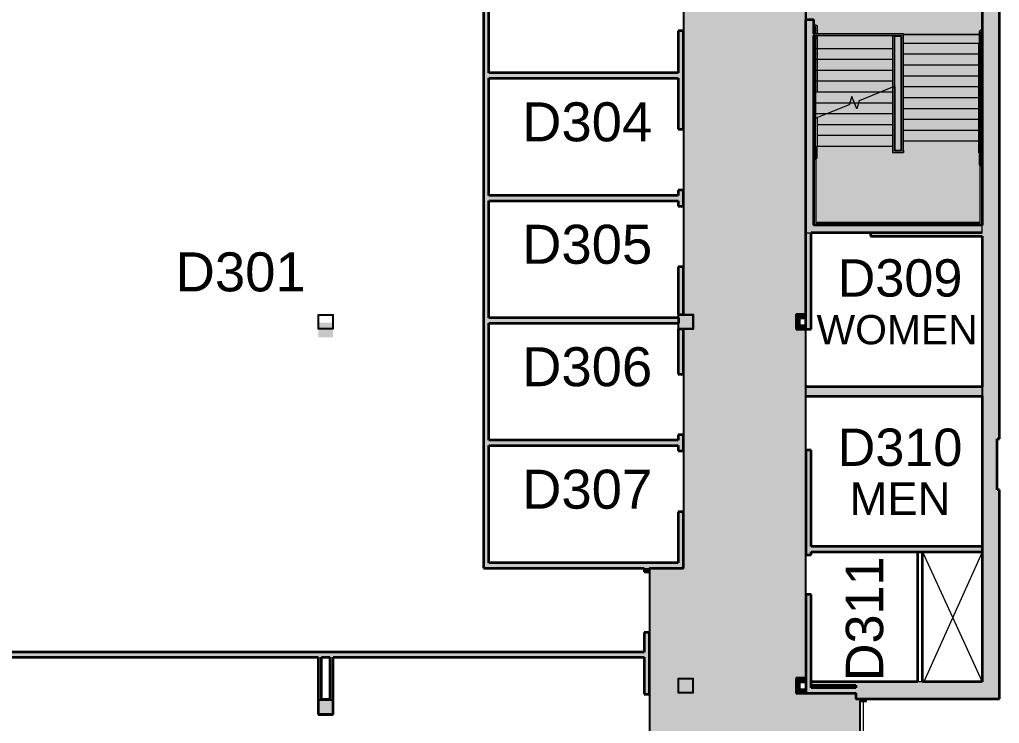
# Model space of a CAD drawing. Extents: x 2 to 4630, y -56 to 2885.
# Drawn here: x 3726 to 4630, y 1830 to 2480 of the extents above; entities that cross this region are included whole.
import ezdxf

# ---------------------------------------------------------------- set-up
doc = ezdxf.new("R2010")
doc.units = 0
doc.header["$LTSCALE"] = 0.004
doc.header["$MEASUREMENT"] = 0
doc.layers.add('CORRIDOR HATCH', color=253, linetype='CONTINUOUS')
doc.layers.add('SOLID', color=7, linetype='CONTINUOUS')
for name, color, linetype, lineweight in [('S-COLS', 7, 'CONTINUOUS', 9), ('STAIR', 251, 'CONTINUOUS', 9), ('TEXT', 7, 'CONTINUOUS', 0), ('WALL', 7, 'CONTINUOUS', 0)]:
    doc.layers.add(name, color=color, linetype=linetype, lineweight=lineweight)
doc.styles.add('style1', font='arial.ttf')
doc.styles.add('style3', font='arial.ttf')

# ---------------------------------------------------------------- blocks, each defined once
blk = doc.blocks.new('Railing - 1 1_2_ Handrail_1-1-Third Floor Plan')
at = {"layer": 'STAIR'}
for p, q in [((-38, 324), (-57, 324)), ((-57, 286), (-38, 286)), ((-25, 280), (-25, 280)), ((-19, 267), (-19, 13)), ((-16, 319), (-16, 320)), ((2, 307), (2, 307)), ((15, 289), (15, 289)), ((19, 13), (19, 267)), ((2, 0), (-2, 0))]:
    blk.add_line(p, q, dxfattribs=at)
for points in [[(-16, 320), (-17, 320), (-20, 321), (-22, 321), (-24, 322), (-26, 323), (-28, 323), (-31, 323), (-33, 324), (-35, 324), (-37, 324), (-38, 324)], [(-38, 286), (-37, 286), (-37, 286), (-36, 286), (-35, 286), (-34, 285), (-34, 285), (-33, 285), (-32, 285), (-31, 285), (-31, 284), (-30, 284), (-29, 284), (-29, 283), (-28, 283), (-27, 282), (-27, 282), (-26, 282), (-26, 281), (-25, 281), (-25, 280)], [(-25, 280), (-24, 280), (-24, 279), (-23, 279), (-23, 278), (-22, 278), (-22, 277), (-22, 276), (-21, 276), (-21, 275), (-21, 274), (-20, 274), (-20, 273), (-20, 272), (-20, 271), (-19, 271), (-19, 270), (-19, 269), (-19, 268), (-19, 268), (-19, 267), (-19, 267)], [(2, 307), (2, 308), (0, 309), (-2, 311), (-3, 312), (-5, 314), (-7, 315), (-9, 316), (-11, 317), (-13, 318), (-15, 319), (-16, 319)], [(15, 289), (15, 289), (14, 291), (13, 293), (11, 295), (10, 297), (9, 299), (8, 301), (6, 303), (5, 304), (3, 306), (2, 307)], [(19, 267), (19, 269), (19, 271), (19, 274), (18, 276), (18, 278), (17, 280), (17, 282), (16, 285), (15, 287), (15, 289)]]:
    blk.add_lwpolyline(points, dxfattribs=at)
blk = doc.blocks.new('Railing - 1 1_2_ Handrail_1-2-Third Floor Plan')
at = {"layer": 'STAIR'}
for p, q in [((-19, -13), (-19, -267)), ((-2, 0), (2, 0)), ((19, -267), (19, -13)), ((-38, -286), (-57, -286)), ((-57, -324), (-38, -324)), ((-25, -280), (-25, -280)), ((-16, -320), (-16, -319)), ((2, -307), (2, -307)), ((15, -289), (15, -289))]:
    blk.add_line(p, q, dxfattribs=at)
for points in [[(-25, -280), (-25, -280), (-25, -281), (-26, -281), (-27, -282), (-27, -282), (-28, -283), (-28, -283), (-29, -284), (-30, -284), (-30, -284), (-31, -284), (-32, -285), (-33, -285), (-33, -285), (-34, -285), (-35, -285), (-36, -286), (-36, -286), (-37, -286), (-38, -286), (-38, -286)], [(-38, -324), (-36, -324), (-34, -324), (-31, -323), (-29, -323), (-27, -323), (-25, -322), (-22, -322), (-20, -321), (-18, -320), (-16, -320)], [(-19, -267), (-19, -267), (-19, -268), (-19, -269), (-19, -270), (-19, -270), (-20, -271), (-20, -272), (-20, -273), (-20, -273), (-21, -274), (-21, -275), (-21, -275), (-22, -276), (-22, -277), (-22, -277), (-23, -278), (-23, -279), (-24, -279), (-24, -280), (-25, -280)], [(-16, -319), (-16, -319), (-14, -318), (-12, -317), (-10, -316), (-8, -315), (-6, -314), (-4, -313), (-2, -311), (0, -310), (1, -308), (2, -307)], [(2, -307), (3, -307), (4, -305), (6, -303), (7, -301), (9, -299), (10, -298), (11, -296), (12, -294), (13, -292), (14, -290), (15, -289)], [(15, -289), (15, -287), (16, -285), (17, -283), (17, -281), (18, -279), (18, -276), (19, -274), (19, -272), (19, -270), (19, -267), (19, -267)]]:
    blk.add_lwpolyline(points, dxfattribs=at)
blk = doc.blocks.new('Railing - Railing_1-149-Third Floor Plan')
at = {"layer": 'STAIR'}
for p, q in [((-91732, 103199), (-91732, 103241)), ((-89167, 103241), (-91732, 103241)), ((-89167, 103199), (-91732, 103199)), ((-89167, 103241), (-89167, 103236)), ((-89167, 103204), (-89167, 103199))]:
    blk.add_line(p, q, dxfattribs=at)
at = {"layer": 'STAIR', "rotation": 270}
for name, p in [('Railing - 1 1_2_ Handrail_1-2-Third Floor Plan', (-91720, 103220)), ('Railing - 1 1_2_ Handrail_1-1-Third Floor Plan', (-89179, 103220))]:
    blk.add_blockref(name, p, dxfattribs=at)
blk = doc.blocks.new('Railing - 1 1_2_ Handrail_1-6-Third Floor Plan')
at = {"layer": 'STAIR'}
for p, q in [((-38, 324), (-57, 324)), ((-57, 286), (-38, 286)), ((-25, 280), (-25, 280)), ((-19, 267), (-19, 13)), ((-16, 319), (-16, 320)), ((2, 307), (2, 307)), ((15, 289), (15, 289)), ((19, 14), (19, 267))]:
    blk.add_line(p, q, dxfattribs=at)
for points in [[(-16, 320), (-17, 320), (-20, 321), (-22, 321), (-24, 322), (-26, 323), (-28, 323), (-31, 323), (-33, 324), (-35, 324), (-37, 324), (-38, 324)], [(-38, 286), (-37, 286), (-37, 286), (-36, 286), (-35, 286), (-34, 285), (-34, 285), (-33, 285), (-32, 285), (-31, 285), (-31, 284), (-30, 284), (-29, 284), (-29, 283), (-28, 283), (-27, 282), (-27, 282), (-26, 282), (-26, 281), (-25, 281), (-25, 280)], [(-25, 280), (-24, 280), (-24, 279), (-23, 279), (-23, 278), (-22, 278), (-22, 277), (-22, 276), (-21, 276), (-21, 275), (-21, 274), (-20, 274), (-20, 273), (-20, 272), (-20, 271), (-19, 271), (-19, 270), (-19, 269), (-19, 268), (-19, 268), (-19, 267), (-19, 267)], [(2, 307), (2, 308), (0, 309), (-2, 311), (-3, 312), (-5, 314), (-7, 315), (-9, 316), (-11, 317), (-13, 318), (-15, 319), (-16, 319)], [(15, 289), (15, 289), (14, 291), (13, 293), (11, 295), (10, 297), (9, 299), (8, 301), (6, 303), (5, 304), (3, 306), (2, 307)], [(19, 267), (19, 269), (19, 271), (19, 274), (18, 276), (18, 278), (17, 280), (17, 282), (16, 285), (15, 287), (15, 289)]]:
    blk.add_lwpolyline(points, dxfattribs=at)
blk = doc.blocks.new('Railing - Railing_1-127-Third Floor Plan')
at = {"layer": 'STAIR'}
for p, q in [((-89322, 99359), (-89976, 99359)), ((-89322, 99367), (-89322, 99359))]:
    blk.add_line(p, q, dxfattribs=at)
at = {"layer": 'STAIR', "extrusion": (0, 0, -1), "zscale": -1, "rotation": 90}
blk.add_blockref('Railing - 1 1_2_ Handrail_1-6-Third Floor Plan', (89335, 99380), dxfattribs=at)
blk = doc.blocks.new('Railing - Railing_1-99-Third Floor Plan')
at = {"layer": 'STAIR'}
for p, q in [((-91957, 101423), (-91957, 99323)), ((-89173, 101423), (-91957, 101423)), ((-91915, 101381), (-91915, 99323)), ((-89215, 101381), (-91915, 101381)), ((-91915, 101347), (-91895, 101347)), ((-91895, 101347), (-91895, 101222)), ((-89215, 101219), (-89215, 101381)), ((-89173, 101177), (-89173, 101423)), ((-91895, 101222), (-91915, 101222)), ((-91915, 101177), (-91872, 101177)), ((-91895, 101222), (-91895, 101219)), ((-91895, 101219), (-91872, 101219)), ((-91872, 101219), (-90722, 101219)), ((-91872, 101177), (-90705, 101177)), ((-90705, 101177), (-90722, 101219)), ((-90722, 101219), (-89322, 101219)), ((-90705, 101177), (-89322, 101177)), ((-89322, 101219), (-89215, 101219)), ((-89322, 101177), (-89173, 101177)), ((-91915, 99323), (-91957, 99323))]:
    blk.add_line(p, q, dxfattribs=at)
blk = doc.blocks.new('Railing - 1 1_2_ Handrail_1-7-Third Floor Plan')
at = {"layer": 'STAIR'}
for p, q in [((19, 0), (-19, 0)), ((-19, 0), (-19, -67)), ((-19, -109), (-19, -267)), ((19, -67), (19, 0)), ((19, -267), (19, -109)), ((-57, -286), (-57, -324)), ((-38, -286), (-57, -286)), ((-57, -324), (-38, -324)), ((-25, -280), (-25, -280)), ((-16, -320), (-16, -319)), ((2, -307), (2, -307)), ((15, -289), (15, -289))]:
    blk.add_line(p, q, dxfattribs=at)
for points in [[(-25, -280), (-25, -280), (-25, -281), (-26, -281), (-27, -282), (-27, -282), (-28, -283), (-28, -283), (-29, -284), (-30, -284), (-30, -284), (-31, -284), (-32, -285), (-33, -285), (-33, -285), (-34, -285), (-35, -285), (-36, -286), (-36, -286), (-37, -286), (-38, -286), (-38, -286)], [(-38, -324), (-36, -324), (-34, -324), (-31, -323), (-29, -323), (-27, -323), (-25, -322), (-22, -322), (-20, -321), (-18, -320), (-16, -320)], [(-19, -267), (-19, -267), (-19, -268), (-19, -269), (-19, -270), (-19, -270), (-20, -271), (-20, -272), (-20, -273), (-20, -273), (-21, -274), (-21, -275), (-21, -275), (-22, -276), (-22, -277), (-22, -277), (-23, -278), (-23, -279), (-24, -279), (-24, -280), (-25, -280)], [(-16, -319), (-16, -319), (-14, -318), (-12, -317), (-10, -316), (-8, -315), (-6, -314), (-4, -313), (-2, -311), (0, -310), (1, -308), (2, -307)], [(2, -307), (3, -307), (4, -305), (6, -303), (7, -301), (9, -299), (10, -298), (11, -296), (12, -294), (13, -292), (14, -290), (15, -289)], [(15, -289), (15, -287), (16, -285), (17, -283), (17, -281), (18, -279), (18, -276), (19, -274), (19, -272), (19, -270), (19, -267), (19, -267)]]:
    blk.add_lwpolyline(points, dxfattribs=at)
blk = doc.blocks.new('Railing - Railing_1-104-Third Floor Plan')
at = {"layer": 'STAIR'}
for p, q in [((-91861, 99404), (-91861, 99409)), ((-90597, 99409), (-91861, 99409)), ((-91861, 99367), (-91861, 99371)), ((-90692, 99367), (-91861, 99367)), ((-89982, 99373), (-89996, 99409)), ((-89321, 99409), (-89996, 99409)), ((-89979, 99367), (-89982, 99373)), ((-89321, 99367), (-89979, 99367))]:
    blk.add_line(p, q, dxfattribs=at)
at = {"layer": 'STAIR', "extrusion": (0, 0, -1), "zscale": -1, "rotation": 90}
blk.add_blockref('Railing - 1 1_2_ Handrail_1-7-Third Floor Plan', (91848, 99388), dxfattribs=at)
blk = doc.blocks.new('Column - Architectural - Gypsum Fire Rating Wrap - 16mm Type X Gypsum - 350x350_1-94-Third Floor Plan')
at = {"layer": 'S-COLS'}
for p, q in [((-175, 175), (175, 175)), ((-175, -175), (-175, 175)), ((-175, 159), (175, 159)), ((-159, -159), (-159, 159)), ((159, 159), (159, -159)), ((175, 175), (175, -175)), ((175, -159), (-175, -159)), ((175, -175), (-175, -175))]:
    blk.add_line(p, q, dxfattribs=at)
blk = doc.blocks.new('Column - Architectural - Gypsum Fire Rating Wrap - 16mm Type X Gypsum - 350x350_1-93-Third Floor Plan')
at = {"layer": 'S-COLS'}
for p, q in [((-175, 175), (175, 175)), ((-175, -175), (-175, 175)), ((-175, 159), (175, 159)), ((-159, -159), (-159, 159)), ((159, 159), (159, -159)), ((175, 175), (175, -175)), ((175, -159), (-175, -159)), ((175, -175), (-175, -175))]:
    blk.add_line(p, q, dxfattribs=at)
blk = doc.blocks.new('Column - Architectural - Gypsum Fire Rating Wrap - 16mm Type X Gypsum - 350x350_1-74-Third Floor Plan')
at = {"layer": 'S-COLS'}
for p, q in [((-175, 175), (175, 175)), ((-175, -175), (-175, 175)), ((-175, 159), (175, 159)), ((-159, -159), (-159, 159)), ((159, 159), (159, -159)), ((175, 175), (175, -175)), ((175, -159), (-175, -159)), ((175, -175), (-175, -175))]:
    blk.add_line(p, q, dxfattribs=at)
blk = doc.blocks.new('Column - Architectural - Gypsum Fire Rating Wrap - 16mm Type X Gypsum - 350x350_1-73-Third Floor Plan')
at = {"layer": 'S-COLS'}
for p, q in [((-175, 175), (175, 175)), ((-175, -175), (-175, 175)), ((-175, 159), (175, 159)), ((-159, -159), (-159, 159)), ((159, 159), (159, -159)), ((175, 175), (175, -175)), ((175, -159), (-175, -159)), ((175, -175), (-175, -175))]:
    blk.add_line(p, q, dxfattribs=at)

msp = doc.modelspace()

# ---------------------------------------------------------------- hatches: boundary and pattern name
at = {"layer": 'CORRIDOR HATCH'}
h = msp.add_hatch(color=256, dxfattribs=at)
h.dxf.hatch_style = 1
h.paths.add_polyline_path([(3115.78, 700.5), (3115.78, 688.5), (3109.78, 688.5), (3109.78, 520.5), (3373.78, 520.5), (3373.78, 688.5), (3187.78, 688.5), (3187.78, 700.5)])
h.paths.add_polyline_path([(1087.78, 688.5), (1087.78, 520.5), (1357.78, 520.5), (1357.78, 688.5), (1351.78, 688.5), (1351.78, 700.5), (1279.78, 700.5), (1279.78, 688.5)])
h.paths.add_polyline_path([(2029.78, 2872.5), (2029.78, 2704.5), (2221.78, 2704.5), (2221.78, 2692.5), (2293.78, 2692.5), (2293.78, 2704.5), (2307.53, 2704.5), (2307.53, 2872.5)])
h.paths.add_polyline_path([(4459.02, 2532.88), (4459.02, 2527.68), (4451.78, 2527.68), (4451.78, 2479.42), (4459.02, 2479.42), (4459.02, 2289.85), (4614.69, 2289.85), (4614.69, 2532.88)])
h.paths.add_polyline_path([(4347.75, 2543.39), (4347.75, 2529.61), (4338.86, 2529.61), (4338.86, 2525.33), (4338.86, 2207.39), (4347.75, 2207.39), (4347.75, 2193.61), (4338.86, 2193.61), (4338.86, 1973.16), (4307.37, 1973.16), (4307.37, 1797.13), (4338.86, 1797.13), (4338.86, 1535.39), (4347.75, 1535.39), (4347.75, 1521.61), (4338.86, 1521.61), (4338.86, 1439.2), (4299.49, 1439.2), (4299.49, 1392.9), (4338.86, 1392.9), (4338.86, 1388.02), (4299.49, 1388.02), (4299.49, 1307.31), (4338.86, 1307.31), (4338.86, 1199.39), (4347.75, 1199.39), (4347.75, 1185.61), (4338.86, 1185.61), (4338.86, 863.39), (4347.75, 863.39), (4347.75, 849.61), (4442.88, 849.61), (4442.88, 863.39), (4535.08, 863.39), (4535.08, 965.76), (4451.78, 965.76), (4451.78, 1185.61), (4442.88, 1185.61), (4442.88, 1199.39), (4451.78, 1199.39), (4451.78, 1521.61), (4442.88, 1521.61), (4442.88, 1535.39), (4451.78, 1535.39), (4497.96, 1535.39), (4497.96, 1540.67), (4501.89, 1540.67), (4501.89, 1852.34), (4497.96, 1852.34), (4497.96, 1857.61), (4442.88, 1857.61), (4442.88, 1871.39), (4451.78, 1871.39), (4451.78, 2193.61), (4442.88, 2193.61), (4442.88, 2207.39), (4451.78, 2207.39), (4451.78, 2529.61), (4442.88, 2529.61), (4442.88, 2543.39)])
h.paths.add_polyline_path([(3385.78, 701.63), (3669, 701.63), (3669, 702.82), (3682.78, 702.82), (3682.78, 681.16), (3683.56, 683), (3692.06, 682.99), (3765.05, 682.99), (3765.05, 695.76), (3793.98, 695.76), (3793.98, 633.28), (3808.48, 627.79), (3854.06, 613.61), (3899.44, 602.45), (3946.4, 593.86), (3969.6, 591.05), (3993.28, 588.19), (4004.79, 587.5), (4004.79, 594.78), (4012.21, 594.78), (4012.21, 587.05), (4039.92, 585.38), (4087.67, 585.38), (4111.02, 586.79), (4134.81, 588.24), (4181.2, 593.86), (4228.16, 602.45), (4273.54, 613.62), (4296.29, 620.68), (4318.64, 627.63), (4333.61, 633.28), (4333.61, 695.76), (4362.55, 695.76), (4362.55, 683), (4501.89, 683), (4501.89, 844.34), (4498.07, 844.34), (4498.07, 849.61), (4442.88, 849.61), (4347.75, 849.61), (4154.14, 849.61), (4154.14, 883.87), (4093.13, 883.87), (4093.13, 849.61), (3744.14, 849.61), (3744.14, 885.05), (3682.78, 885.05), (3682.78, 864.3), (3682.78, 842.19), (3669, 842.19), (3669, 842.98), (3385.78, 842.98)])
h.paths.add_polyline_path([(3385.78, 2691.38), (3669, 2691.38), (3669, 2690.19), (3682.78, 2690.19), (3682.78, 2711.84), (3683.56, 2710.01), (3692.06, 2710.02), (3765.05, 2710.01), (3765.05, 2697.25), (3793.98, 2697.25), (3793.98, 2759.73), (3808.48, 2765.21), (3854.06, 2779.39), (3899.44, 2790.56), (3946.4, 2799.15), (3969.6, 2801.96), (3993.28, 2804.81), (4004.98, 2805.52), (4004.98, 2798.54), (4011.83, 2798.54), (4011.83, 2805.93), (4039.92, 2807.63), (4087.67, 2807.63), (4111.11, 2806.22), (4134.81, 2804.77), (4181.2, 2799.15), (4228.16, 2790.56), (4273.54, 2779.39), (4296.2, 2772.36), (4318.64, 2765.38), (4333.61, 2759.73), (4333.61, 2697.25), (4362.55, 2697.25), (4362.55, 2710.01), (4501.89, 2710.01), (4501.89, 2549.08), (4501.89, 2548.67), (4498.07, 2548.67), (4498.07, 2543.39), (4442.88, 2543.39), (4347.75, 2543.39), (3872.29, 2543.39), (3872.29, 2504.02), (3769.93, 2504.02), (3769.93, 2543.39), (3765.05, 2543.39), (3765.05, 2504.02), (3682.78, 2504.02), (3682.78, 2550.82), (3669, 2550.82), (3669, 2550.03), (3385.78, 2550.03)])
h.paths.add_polyline_path([(2929.78, 2548.5), (2929.78, 1937.5), (2905.78, 1937.5), (2905.78, 1872.5), (2929.78, 1872.5), (2929.78, 1601.5), (2905.78, 1601.5), (2905.78, 1536.5), (2929.78, 1536.5), (2929.78, 1265.5), (2905.78, 1265.5), (2905.78, 1200.5), (2929.78, 1200.5), (2929.78, 844.5), (3025.78, 844.5), (3025.78, 862.5), (3041.78, 862.5), (3041.78, 904.5), (3025.78, 904.5), (3025.78, 1479.5), (3043.78, 1479.5), (3043.78, 1519.5), (3025.78, 1519.5), (3025.78, 1819.5), (3037.78, 1819.5), (3037.78, 1861.5), (3025.78, 1861.5), (3025.78, 2155.5), (3037.78, 2155.5), (3037.78, 2197.5), (3025.78, 2197.5), (3025.78, 2482.5), (3037.78, 2482.5), (3037.78, 2524.5), (3025.78, 2524.5), (3025.78, 2548.5)])
h.paths.add_polyline_path([(2367.78, 2548.5), (2367.78, 1800.5), (2349.78, 1800.5), (2349.78, 1758.5), (2367.78, 1758.5), (2367.78, 844.5), (2473.78, 844.5), (2473.78, 2548.5)])
h.paths.add_polyline_path([(1009.78, 2548.5), (1009.78, 844.5), (913.78, 844.5), (913.78, 2037.93), (911.35, 2037.93), (897.21, 2054.18), (750.53, 2054.18), (457.78, 2054.18), (457.78, 2192.53), (913.78, 2192.5), (913.78, 2548.5)])
h.paths.add_polyline_path([(361.78, 2548.5), (361.78, 2106.5), (319.78, 2106.5), (319.78, 2040.5), (361.78, 2040.5), (361.78, 1520.53), (342.28, 1520.53), (342.28, 1479.75), (361.78, 1479.75), (361.78, 908.5), (341.78, 908.5), (341.78, 868.5), (361.78, 868.5), (361.78, 844.5), (457.78, 844.5), (457.78, 1064), (457.78, 1233), (457.78, 2054.18), (457.78, 2192.53), (457.78, 2548.5)])
h.paths.add_polyline_path([(184.78, 844.49), (184.78, 700.49), (255.03, 700.5), (361.78, 700.5), (361.78, 634.5), (505.78, 634.5), (505.78, 700.5), (865.78, 700.5), (865.78, 644.5), (1009.78, 644.5), (1009.78, 700.5), (2377.78, 700.5), (2377.78, 634.5), (2521.78, 634.5), (2521.78, 700.5), (2881.78, 700.5), (2881.78, 634.5), (3025.78, 634.5), (3025.78, 700.5), (3385.78, 700.5), (3385.78, 844.5), (3025.78, 844.5), (2929.78, 844.5), (2473.78, 844.5), (2367.78, 844.5), (1009.78, 844.47), (913.78, 844.5), (457.78, 844.5), (361.78, 844.5)])
h.paths.add_polyline_path([(81.78, 2872.5), (81.78, 2704.5), (269.78, 2704.5), (269.78, 2692.5), (346.78, 2692.5), (346.78, 2704.5), (349.78, 2704.5), (349.78, 2872.5)])
h.paths.add_polyline_path([(184.78, 2692.5), (184.78, 2548.5), (361.78, 2548.5), (457.78, 2548.5), (913.78, 2548.5), (1009.78, 2548.5), (1622.56, 2548.5), (1622.56, 2529.5), (1684.78, 2529.5), (1684.78, 2548.5), (1702.81, 2548.5), (1702.81, 2524.5), (1736.78, 2524.5), (1736.78, 2548.5), (2367.78, 2548.5), (2473.78, 2548.5), (2929.78, 2548.5), (3025.78, 2548.5), (3361.78, 2548.5), (3385.78, 2548.5), (3385.78, 2692.5), (3025.78, 2692.5), (3025.78, 2750), (2881.78, 2750), (2881.78, 2692.5), (2521.78, 2692.5), (2521.78, 2750), (2377.78, 2750), (2377.78, 2692.5), (2017.78, 2692.5), (2017.78, 2750), (1885.78, 2750), (1885.78, 2692.5), (1510.53, 2692.5), (1510.53, 2745.25), (1366.53, 2745.25), (1366.53, 2692.5), (1110.53, 2692.5), (1110.53, 2704.5), (1062.53, 2704.5), (1062.53, 2692.5), (1009.78, 2692.5), (1009.78, 2750), (361.78, 2750), (361.78, 2692.5), (346.78, 2692.5), (269.78, 2692.5)])
at = {"layer": 'SOLID'}
h = msp.add_hatch(color=256, dxfattribs=at)
h.paths.add_polyline_path([(4498.07, 2543.39), (4451.78, 2543.39), (4451.78, 2527.68), (4459.02, 2527.68), (4459.02, 2536.15), (4498.07, 2536.15)])
h.paths.add_polyline_path([(4459.02, 2464.77), (4459.02, 2466.42), (4459.02, 2479.42), (4451.78, 2479.42), (4451.78, 2282.61), (4456.66, 2282.61), (4614.69, 2282.61), (4614.69, 2289.85), (4459.03, 2289.85), (4459.02, 2289.85)])
for points in [[(4159.02, 1973.16), (4159.02, 1978.04), (4159.02, 2086.23), (4159.02, 2091.11), (4159.02, 2199.3), (4159.02, 2204.18), (4159.02, 2312.37), (4159.02, 2317.25), (4159.02, 2425.45), (4159.02, 2430.33), (4159.02, 2538.51), (4154.14, 2538.51), (4154.14, 1973.16)], [(4614.69, 2532.88), (4614.69, 2289.85), (4614.69, 2282.61), (4614.69, 2279.46), (4614.69, 2140.51), (4614.69, 2132), (4614.69, 2092.52), (4628.46, 2092.52), (4630.48, 2092.52), (4630.48, 2532.88)], [(4333.97, 2469.19), (4333.97, 2430.33), (4333.97, 2425.45), (4333.97, 2378.32), (4338.86, 2378.32), (4338.86, 2469.19)], [(4333.97, 2430.33), (4159.02, 2430.33), (4159.02, 2425.45), (4333.97, 2425.45)], [(4333.97, 2317.25), (4159.02, 2317.25), (4159.02, 2312.37), (4333.97, 2312.37)], [(4333.97, 2322.18), (4333.97, 2317.25), (4333.97, 2312.37), (4333.97, 2307.45), (4338.86, 2307.45), (4338.86, 2322.18)], [(4451.78, 2282.61), (4451.78, 2193.61), (4456.66, 2193.61), (4456.66, 2282.61)], [(4614.69, 2282.61), (4511.54, 2282.61), (4511.54, 2279.46), (4614.69, 2279.46)], [(4333.97, 2251.31), (4333.97, 2207.39), (4338.86, 2207.39), (4338.86, 2251.31)], [(4015.26, 2186.06), (4015.26, 2199.84), (4006.36, 2199.84), (4001.48, 2199.84), (4001.48, 2186.06), (4006.36, 2186.06)], [(4159.02, 2204.18), (4159.02, 2199.3), (4333.97, 2199.3), (4333.97, 2204.18)], [(4347.75, 2193.61), (4347.75, 2207.39), (4338.86, 2207.39), (4333.97, 2207.39), (4333.97, 2193.61), (4338.86, 2193.61)], [(4334.6, 2199.3), (4334.6, 2204.18), (4333.97, 2204.18), (4333.97, 2199.3)], [(4451.78, 2207.39), (4442.88, 2207.39), (4442.88, 2204.24), (4446.03, 2204.24), (4451.78, 2204.24)], [(4442.88, 2204.24), (4442.88, 2193.61), (4446.03, 2193.61), (4446.03, 2196.76), (4446.03, 2204.24)], [(4333.97, 2193.61), (4333.97, 2152.17), (4338.86, 2152.17), (4338.86, 2193.61)], [(4446.03, 2193.61), (4451.78, 2193.61), (4451.78, 2196.76), (4446.03, 2196.76)], [(4333.97, 2091.11), (4159.02, 2091.11), (4159.02, 2086.23), (4333.97, 2086.23)], [(4333.97, 2096.03), (4333.97, 2091.11), (4333.97, 2086.23), (4333.97, 2081.3), (4338.86, 2081.3), (4338.86, 2096.03)], [(4614.69, 2092.52), (4614.69, 2045.27), (4628.46, 2045.27), (4628.46, 2092.52)], [(4451.78, 2082.12), (4451.78, 1985.25), (4456.66, 1985.25), (4456.66, 1988.2), (4456.66, 1993.08), (4456.66, 2082.12)], [(4614.69, 2045.27), (4614.69, 1868.13), (4614.69, 1852.34), (4630.48, 1852.34), (4630.48, 2045.27), (4628.46, 2045.27)], [(4333.97, 2025.16), (4333.97, 1978.04), (4333.97, 1973.16), (4338.86, 1973.16), (4338.86, 2025.16)], [(4614.69, 1993.08), (4456.66, 1993.08), (4456.66, 1988.2), (4614.69, 1988.2)], [(4333.97, 1978.04), (4159.02, 1978.04), (4159.02, 1973.16), (4302.49, 1973.16), (4307.37, 1973.16), (4333.97, 1973.16)], [(4302.49, 1973.16), (4302.49, 1969.81), (4307.37, 1969.81), (4307.37, 1973.16)], [(4451.78, 1948.79), (4451.78, 1857.61), (4456.66, 1857.61), (4456.66, 1862.5), (4456.66, 1948.79)], [(4302.49, 1913.67), (4302.49, 1895.63), (4302.49, 1890.75), (4302.49, 1856.62), (4307.37, 1856.62), (4307.37, 1913.67)], [(4302.49, 1895.63), (3673.88, 1895.63), (3673.88, 1890.75), (3679.63, 1890.75), (3682.78, 1890.75), (4001.48, 1890.75), (4004.63, 1890.75), (4012.11, 1890.75), (4015.26, 1890.75), (4302.49, 1890.75)], [(4004.63, 1851.71), (4004.63, 1890.75), (4001.48, 1890.75), (4001.48, 1851.71)], [(4015.26, 1851.71), (4015.26, 1890.75), (4012.11, 1890.75), (4012.11, 1851.71)], [(4347.75, 1857.61), (4347.75, 1871.39), (4338.86, 1871.39), (4333.97, 1871.39), (4333.97, 1857.61), (4338.86, 1857.61)], [(4451.78, 1871.39), (4442.88, 1871.39), (4442.88, 1868.24), (4446.03, 1868.24), (4451.78, 1868.24)], [(4442.88, 1868.24), (4442.88, 1857.61), (4446.03, 1857.61), (4446.03, 1860.76), (4446.03, 1868.24)], [(4497.96, 1868.13), (4456.66, 1868.13), (4456.66, 1864.98), (4497.96, 1864.98)], [(4614.69, 1868.13), (4559.57, 1868.13), (4554.93, 1868.13), (4497.96, 1868.13), (4497.96, 1864.98), (4497.96, 1862.5), (4497.96, 1857.61), (4497.96, 1852.34), (4614.69, 1852.34)], [(4446.03, 1857.61), (4451.78, 1857.61), (4451.78, 1860.76), (4446.03, 1860.76)], [(4497.96, 1862.5), (4456.66, 1862.5), (4456.66, 1857.61), (4497.96, 1857.61)], [(4015.26, 1837.93), (4015.26, 1851.71), (4012.11, 1851.71), (4004.63, 1851.71), (4001.48, 1851.71), (4001.48, 1837.93)]]:
    msp.add_hatch(color=256, dxfattribs=at).paths.add_polyline_path(points, flags=0)
h = msp.add_hatch(color=256, dxfattribs=at)
h.dxf.hatch_style = 1
h.paths.add_polyline_path([(4614.69, 2140.51), (4451.78, 2140.51), (4451.78, 2132), (4614.69, 2132)])
msp.add_hatch(color=256, dxfattribs=at).paths.add_polyline_path([(4507.88, 1849.82), (4501.89, 1849.82), (4501.89, 1852.34), (4507.88, 1852.34)])

# ---------------------------------------------------------------- linework, layer by layer
at = {"layer": 'CORRIDOR HATCH'}
for points in [[(4338.86, 2525.33), (4338.86, 2207.39), (4347.75, 2207.39), (4347.75, 2193.61), (4338.86, 2193.61), (4338.86, 1973.16), (4307.37, 1973.16), (4307.37, 1797.13)], [(4501.89, 1540.67), (4501.89, 1852.34), (4497.96, 1852.34), (4497.96, 1857.61), (4442.88, 1857.61), (4442.88, 1871.39), (4451.78, 1871.39), (4451.78, 2193.61), (4442.88, 2193.61), (4442.88, 2207.39), (4451.78, 2207.39), (4451.78, 2529.61)]]:
    msp.add_lwpolyline(points, dxfattribs=at)
msp.add_lwpolyline([(4459.02, 2532.88), (4459.02, 2527.68), (4451.78, 2527.68), (4451.78, 2479.42), (4459.02, 2479.42), (4459.02, 2289.85), (4614.69, 2289.85), (4614.69, 2532.88)], close=True, dxfattribs=at)
at = {"layer": 'SOLID'}
msp.add_line((4614.69, 2140.51), (4614.69, 2132), dxfattribs=at)
at = {"layer": 'STAIR'}
for p, q in [((4459.02, 2464.46), (4459.02, 2464.77)), ((4539.89, 2464.46), (4459.02, 2464.46)), ((4459.03, 2464.77), (4459.03, 2460.28)), ((4461, 2460.28), (4461, 2462.12)), ((4531.87, 2464.77), (4531.87, 2460.59)), ((4533.84, 2462.29), (4533.84, 2463.98)), ((4533.84, 2460.59), (4533.84, 2462.29)), ((4539.89, 2460.95), (4539.89, 2464.77)), ((4539.89, 2458.55), (4539.89, 2464.46)), ((4539.89, 2358.94), (4539.89, 2460.95)), ((4541.86, 2466.42), (4541.7, 2466.42)), ((4541.86, 2466.42), (4541.7, 2466.42)), ((4541.7, 2465.79), (4541.86, 2465.79)), ((4541.86, 2458.55), (4541.86, 2466.42)), ((4541.86, 2458.55), (4541.86, 2466.42)), ((4541.86, 2465.79), (4611.69, 2465.79)), ((4541.86, 2460.95), (4541.86, 2465.79)), ((4611.69, 2465.79), (4541.86, 2465.79)), ((4541.86, 2460.95), (4541.86, 2465.79)), ((4612.72, 2465.79), (4541.86, 2465.79)), ((4541.86, 2358.94), (4541.86, 2460.95)), ((4612.72, 2462.05), (4612.72, 2465.79)), ((4614.69, 2465.79), (4612.72, 2465.79)), ((4612.72, 2462.05), (4612.72, 2465.79)), ((4612.72, 2367.21), (4612.72, 2462.05)), ((4612.72, 2367.21), (4612.72, 2462.05)), ((4613.19, 2465.79), (4614.69, 2465.79)), ((4614.69, 2462.05), (4614.69, 2465.79)), ((4614.69, 2367.21), (4614.69, 2462.05)), ((4459.02, 2460.28), (4459.03, 2460.28)), ((4461, 2460.28), (4459.03, 2460.28)), ((4459.03, 2460.28), (4459.03, 2387.84)), ((4461, 2388.63), (4461, 2460.28)), ((4461, 2453.04), (4531.87, 2453.04)), ((4531.87, 2460.59), (4531.87, 2417.05)), ((4533.84, 2417.84), (4533.84, 2460.59)), ((4539.89, 2358.94), (4539.89, 2458.55)), ((4541.86, 2356.98), (4541.86, 2458.55)), ((4541.86, 2356.98), (4541.86, 2458.55)), ((4611.61, 2457.57), (4541.86, 2457.57)), ((4612.72, 2457.57), (4541.86, 2457.57)), ((4461, 2443), (4531.87, 2443)), ((4611.61, 2447.53), (4541.86, 2447.53)), ((4612.72, 2447.53), (4541.86, 2447.53)), ((4611.61, 2437.49), (4541.86, 2437.49)), ((4612.72, 2437.49), (4541.86, 2437.49)), ((4461, 2432.96), (4531.87, 2432.96)), ((4611.61, 2427.45), (4541.86, 2427.45)), ((4612.72, 2427.45), (4541.86, 2427.45)), ((4461, 2422.92), (4531.87, 2422.92)), ((4531.87, 2417.05), (4501.07, 2404.7)), ((4531.86, 2417.05), (4531.86, 2360.29)), ((4532.02, 2417.12), (4531.87, 2417.05)), ((4531.87, 2417.05), (4532.02, 2417.12)), ((4531.87, 2417.05), (4531.87, 2356.98)), ((4531.87, 2417.05), (4531.87, 2356.98)), ((4533.84, 2417.84), (4533.68, 2417.78)), ((4533.68, 2417.78), (4533.84, 2417.84)), ((4533.82, 2417.84), (4533.82, 2360.29)), ((4533.84, 2417.84), (4533.84, 2358.94)), ((4611.61, 2417.41), (4541.86, 2417.41)), ((4612.72, 2417.41), (4541.86, 2417.41)), ((4461, 2412.88), (4521.47, 2412.88)), ((4494.11, 2408.64), (4491.79, 2400.98)), ((4498.76, 2397.04), (4494.11, 2408.64)), ((4521.47, 2412.88), (4531.86, 2412.88)), ((4521.47, 2412.88), (4531.87, 2412.88)), ((4611.61, 2407.37), (4541.86, 2407.37)), ((4612.72, 2407.37), (4541.86, 2407.37)), ((4461, 2402.84), (4492.36, 2402.84)), ((4491.79, 2400.98), (4462.4, 2389.19)), ((4492.36, 2402.84), (4496.43, 2402.84)), ((4492.36, 2402.84), (4496.43, 2402.84)), ((4496.43, 2402.84), (4500.51, 2402.84)), ((4501.07, 2404.7), (4498.76, 2397.04)), ((4500.51, 2402.84), (4531.86, 2402.84)), ((4500.51, 2402.84), (4531.87, 2402.84)), ((4460.74, 2388.53), (4459.03, 2387.84)), ((4459.03, 2387.84), (4460.74, 2388.53)), ((4461, 2392.8), (4471.4, 2392.8)), ((4471.4, 2392.8), (4531.86, 2392.8)), ((4471.4, 2392.8), (4531.87, 2392.8)), ((4611.61, 2397.33), (4541.86, 2397.33)), ((4612.72, 2397.33), (4541.86, 2397.33)), ((4459.03, 2387.84), (4459.03, 2362.68)), ((4462.4, 2382.76), (4531.86, 2382.76)), ((4462.4, 2382.76), (4531.87, 2382.76)), ((4611.61, 2387.29), (4541.86, 2387.29)), ((4612.72, 2387.29), (4541.86, 2387.29)), ((4462.4, 2372.72), (4531.86, 2372.72)), ((4462.4, 2372.72), (4531.87, 2372.72)), ((4611.61, 2377.25), (4541.86, 2377.25)), ((4612.72, 2377.25), (4541.86, 2377.25)), ((4459.03, 2362.68), (4459.03, 2289.85)), ((4461, 2362.62), (4461, 2291.82)), ((4461, 2362.62), (4461, 2291.82)), ((4462.4, 2362.68), (4531.86, 2362.68)), ((4462.4, 2362.68), (4531.87, 2362.68)), ((4611.61, 2367.21), (4541.86, 2367.21)), ((4612.72, 2367.21), (4541.86, 2367.21)), ((4612.72, 2291.82), (4612.72, 2367.21)), ((4612.72, 2291.82), (4612.72, 2367.21)), ((4614.69, 2289.85), (4614.69, 2367.21)), ((4531.86, 2360.29), (4531.86, 2356.98)), ((4531.86, 2356.98), (4532.01, 2356.98)), ((4531.87, 2356.98), (4532.02, 2356.98)), ((4531.87, 2356.98), (4532.02, 2356.98)), ((4533.82, 2358.45), (4533.82, 2360.29)), ((4533.82, 2358.45), (4533.82, 2358.94)), ((4533.82, 2358.94), (4540.05, 2358.94)), ((4533.84, 2358.94), (4539.89, 2358.94)), ((4541.7, 2358.94), (4541.86, 2358.94)), ((4541.7, 2356.98), (4541.86, 2356.98)), ((4541.7, 2356.98), (4541.86, 2356.98)), ((4541.7, 2356.98), (4541.86, 2356.98)), ((4541.86, 2358.94), (4541.86, 2356.98)), ((4460.99, 2350.79), (4460.99, 2292.61)), ((4612.72, 2292.61), (4612.72, 2344.65)), ((4459.02, 2290.64), (4614.69, 2290.64)), ((4459.03, 2289.85), (4614.69, 2289.85)), ((4460.99, 2292.61), (4612.72, 2292.61)), ((4461, 2291.82), (4612.72, 2291.82)), ((4461, 2291.82), (4612.72, 2291.82)), ((4559.57, 1988.28), (4614.69, 1868.13)), ((4614.55, 1987.96), (4560.27, 1867.5))]:
    msp.add_line(p, q, dxfattribs=at)
at = {"layer": 'WALL', "lineweight": 35}
for p, q in [((4630.48, 2092.52), (4630.48, 2548.67)), ((4154.14, 2538.51), (4154.14, 1973.16)), ((4159.02, 2430.33), (4159.02, 2538.51)), ((4614.69, 2532.88), (4614.69, 2289.85)), ((4459.02, 2479.42), (4451.78, 2479.42)), ((4451.78, 2193.61), (4451.78, 2479.42)), ((4459.02, 2466.42), (4459.02, 2479.42)), ((4333.97, 2469.19), (4333.97, 2430.33)), ((4338.86, 2469.19), (4333.97, 2469.19)), ((4338.86, 2378.32), (4338.86, 2469.19)), ((4459.02, 2289.85), (4459.02, 2464.77)), ((4333.97, 2430.33), (4159.02, 2430.33)), ((4159.02, 2317.25), (4159.02, 2425.45)), ((4159.02, 2425.45), (4333.97, 2425.45)), ((4333.97, 2425.45), (4333.97, 2378.32)), ((4333.97, 2378.32), (4338.86, 2378.32)), ((4333.97, 2317.25), (4159.02, 2317.25)), ((4333.97, 2322.18), (4333.97, 2317.25)), ((4338.86, 2322.18), (4333.97, 2322.18)), ((4338.86, 2307.45), (4338.86, 2322.18)), ((4159.02, 2204.18), (4159.02, 2312.37)), ((4159.02, 2312.37), (4333.97, 2312.37)), ((4333.97, 2312.37), (4333.97, 2307.45)), ((4333.97, 2307.45), (4338.86, 2307.45)), ((4614.69, 2289.85), (4459.02, 2289.85)), ((4456.66, 2193.61), (4456.66, 2282.61)), ((4614.69, 2282.61), (4456.66, 2282.61)), ((4511.54, 2282.61), (4511.54, 2279.46)), ((4511.54, 2279.46), (4614.69, 2279.46)), ((4614.69, 2279.46), (4614.69, 2140.51)), ((4333.97, 2251.31), (4333.97, 2207.39)), ((4338.86, 2251.31), (4333.97, 2251.31)), ((4338.86, 2207.39), (4338.86, 2251.31)), ((4334.6, 2204.18), (4159.02, 2204.18)), ((4159.02, 2091.11), (4159.02, 2199.3)), ((4159.02, 2199.3), (4334.6, 2199.3)), ((4333.97, 2207.39), (4338.86, 2207.39)), ((4334.6, 2199.3), (4334.6, 2204.18)), ((4451.78, 2207.39), (4442.88, 2207.39)), ((4442.88, 2207.39), (4442.88, 2193.61)), ((4446.03, 2204.24), (4451.78, 2204.24)), ((4446.03, 2196.76), (4446.03, 2204.24)), ((4333.97, 2193.61), (4333.97, 2152.17)), ((4338.86, 2193.61), (4333.97, 2193.61)), ((4338.86, 2152.17), (4338.86, 2193.61)), ((4442.88, 2193.61), (4456.66, 2193.61)), ((4451.78, 2196.76), (4446.03, 2196.76)), ((4333.97, 2152.17), (4338.86, 2152.17)), ((4614.69, 2140.51), (4451.78, 2140.51)), ((4451.78, 2132), (4614.69, 2132)), ((4614.69, 2132), (4614.69, 1868.13)), ((4333.97, 2091.11), (4159.02, 2091.11)), ((4333.97, 2096.03), (4333.97, 2091.11)), ((4338.86, 2096.03), (4333.97, 2096.03)), ((4338.86, 2081.3), (4338.86, 2096.03)), ((4628.46, 2092.52), (4630.48, 2092.52)), ((4628.46, 2045.27), (4628.46, 2092.52)), ((4159.02, 2086.23), (4333.97, 2086.23)), ((4159.02, 1978.04), (4159.02, 2086.23)), ((4333.97, 2086.23), (4333.97, 2081.3)), ((4333.97, 2081.3), (4338.86, 2081.3)), ((4451.78, 2082.12), (4451.78, 1985.25)), ((4456.66, 2082.12), (4451.78, 2082.12)), ((4456.66, 1993.08), (4456.66, 2082.12)), ((4630.48, 2045.27), (4628.46, 2045.27)), ((4630.48, 1852.34), (4630.48, 2045.27)), ((4333.97, 2025.16), (4333.97, 1978.04)), ((4338.86, 2025.16), (4333.97, 2025.16)), ((4338.86, 1973.16), (4338.86, 2025.16)), ((4614.69, 1993.08), (4456.66, 1993.08)), ((4451.78, 1985.25), (4456.66, 1985.25)), ((4456.66, 1988.2), (4614.69, 1988.2)), ((4456.66, 1985.25), (4456.66, 1988.2)), ((4554.93, 1988.2), (4554.93, 1868.13)), ((4559.57, 1868.13), (4559.57, 1988.2)), ((4154.14, 1973.16), (4302.49, 1973.16)), ((4333.97, 1978.04), (4159.02, 1978.04)), ((4302.49, 1973.16), (4302.49, 1969.81)), ((4307.37, 1973.16), (4338.86, 1973.16)), ((4307.37, 1969.81), (4307.37, 1973.16)), ((4302.49, 1969.81), (4307.37, 1969.81)), ((4451.78, 1948.79), (4451.78, 1857.61)), ((4456.66, 1948.79), (4451.78, 1948.79)), ((4456.66, 1862.5), (4456.66, 1948.79)), ((4302.49, 1913.67), (4302.49, 1895.63)), ((4307.37, 1913.67), (4302.49, 1913.67)), ((4307.37, 1856.62), (4307.37, 1913.67)), ((4302.49, 1895.63), (3673.88, 1895.63)), ((3682.78, 1890.75), (4001.48, 1890.75)), ((4001.48, 1890.75), (4001.48, 1851.71)), ((4004.63, 1890.75), (4012.11, 1890.75)), ((4004.63, 1851.71), (4004.63, 1890.75)), ((4012.11, 1890.75), (4012.11, 1851.71)), ((4015.26, 1890.75), (4302.49, 1890.75)), ((4015.26, 1851.71), (4015.26, 1890.75)), ((4302.49, 1890.75), (4302.49, 1856.62)), ((4451.78, 1871.39), (4442.88, 1871.39)), ((4442.88, 1871.39), (4442.88, 1857.61)), ((4446.03, 1868.24), (4451.78, 1868.24)), ((4446.03, 1860.76), (4446.03, 1868.24)), ((4554.93, 1868.13), (4456.66, 1868.13)), ((4456.66, 1864.98), (4497.96, 1864.98)), ((4497.96, 1864.98), (4497.96, 1862.5)), ((4614.69, 1868.13), (4559.57, 1868.13)), ((4302.49, 1856.62), (4307.37, 1856.62)), ((4442.88, 1857.61), (4497.96, 1857.61)), ((4451.78, 1860.76), (4446.03, 1860.76)), ((4497.96, 1862.5), (4456.66, 1862.5)), ((4497.96, 1857.61), (4497.96, 1852.34)), ((4001.48, 1851.71), (4001.48, 1837.93)), ((4012.11, 1851.71), (4004.63, 1851.71)), ((4015.26, 1837.93), (4015.26, 1851.71)), ((4497.96, 1852.34), (4630.48, 1852.34)), ((4001.48, 1837.93), (4015.26, 1837.93))]:
    msp.add_line(p, q, dxfattribs=at)
at = {"layer": 'WALL'}
for p, q in [((4614.69, 2282.61), (4614.69, 2289.85)), ((4451.78, 2282.61), (4456.66, 2282.61)), ((4451.78, 2140.51), (4451.78, 2132)), ((4614.69, 2132), (4614.69, 2140.51)), ((4559.57, 1868.13), (4554.93, 1868.13)), ((4504.88, 1801.71), (4504.88, 1849.82))]:
    msp.add_line(p, q, dxfattribs=at)
msp.add_lwpolyline([(4501.89, 1849.82), (4507.88, 1849.82), (4507.88, 1852.34), (4501.89, 1852.34)], close=True, dxfattribs=at)

# ---------------------------------------------------------------- block references
at = {"layer": 'STAIR', "xscale": 0.03937007873992115, "yscale": 0.03937007873992115, "zscale": 0.03937007873992115, "rotation": 270}
for name in ['Railing - Railing_1-104-Third Floor Plan', 'Railing - Railing_1-99-Third Floor Plan', 'Railing - Railing_1-149-Third Floor Plan', 'Railing - Railing_1-127-Third Floor Plan']:
    msp.add_blockref(name, (548.67, -1153.95), dxfattribs=at)
at = {"layer": 'WALL', "xscale": 0.03937007873992115, "yscale": 0.03937007873992115, "zscale": 0.03937007873992115, "rotation": 270}
for name, p in [('Column - Architectural - Gypsum Fire Rating Wrap - 16mm Type X Gypsum - 350x350_1-74-Third Floor Plan', (4008.37, 2200.5)), ('Column - Architectural - Gypsum Fire Rating Wrap - 16mm Type X Gypsum - 350x350_1-94-Third Floor Plan', (4340.86, 2200.5)), ('Column - Architectural - Gypsum Fire Rating Wrap - 16mm Type X Gypsum - 350x350_1-93-Third Floor Plan', (4340.86, 1864.5)), ('Column - Architectural - Gypsum Fire Rating Wrap - 16mm Type X Gypsum - 350x350_1-73-Third Floor Plan', (4008.37, 1844.82))]:
    msp.add_blockref(name, p, dxfattribs=at)

# ---------------------------------------------------------------- texts
at = {"layer": 'TEXT', "width": 30.6142, "attachment_point": 2, "line_spacing_factor": 0.965774, "style": 'style1'}
for s, insert, char_height in [('D304', (4249.83, 2403.19), 36), ('D305', (4249.83, 2290.12), 36), ('D301', (3929.87, 2264.64), 36), ('D309', (4538.71, 2258.29), 34.5), ('D306', (4249.83, 2177.04), 36), ('D310', (4538.71, 2101.97), 34.5), ('D307', (4249.83, 2063.97), 36)]:
    msp.add_mtext(s, dxfattribs=dict(at, insert=insert, char_height=char_height))
at = {"layer": 'TEXT', "lineweight": 0, "attachment_point": 2, "line_spacing_factor": 0.965774, "style": 'style3'}
for s, insert, char_height, width in [('WOMEN', (4536.04, 2206.79), 27, 27.5528), ('MEN', (4538.71, 2052.17), 30, 30.6142)]:
    msp.add_mtext(s, dxfattribs=dict(at, insert=insert, char_height=char_height, width=width))
at = {"layer": 'TEXT', "insert": (4488.66, 1926.27), "char_height": 34.5, "width": 30.6142, "attachment_point": 2, "rotation": 90, "line_spacing_factor": 0.965774, "style": 'style1'}
msp.add_mtext('D311', dxfattribs=at)

doc.saveas('drawing.dxf')
